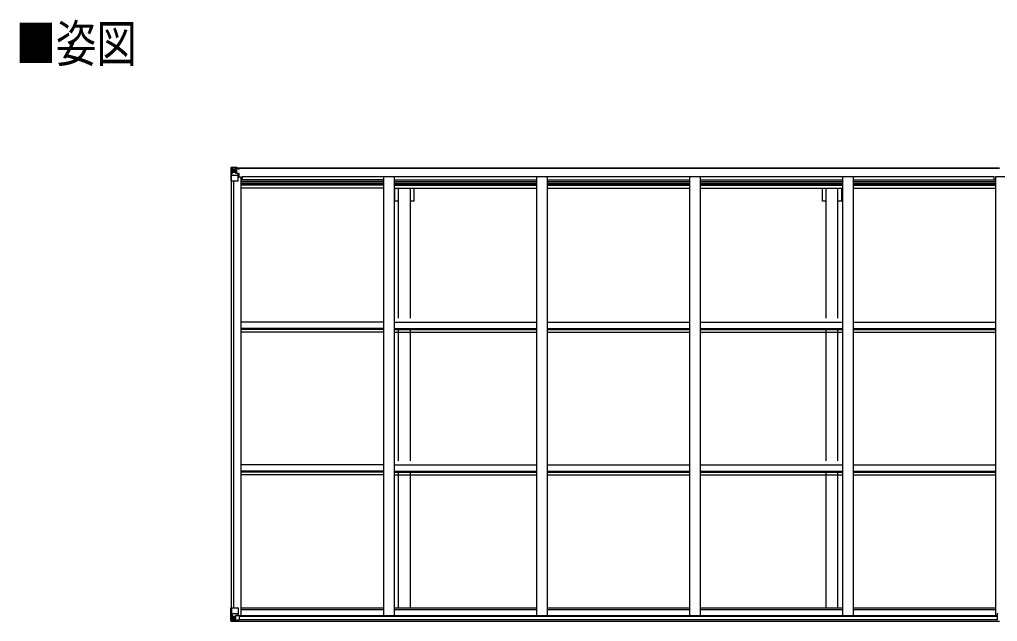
# Model space of a CAD drawing. Units: millimetres, scale not verified. Extents: x -14718 to 14718, y -10395 to 10395.
# Drawn here: x -6235 to -1661, y -76 to 2737 of the extents above; entities that cross this region are included whole.
import ezdxf
from ezdxf.enums import TextEntityAlignment as Align

# ---------------------------------------------------------------- set-up
doc = ezdxf.new("R2010")
doc.units = ezdxf.units.MM
doc.header["$LTSCALE"] = 40
for name, color, linetype in [('0-2_USER1', 3, 'Continuous'), ('0-4_YKK_13', 4, 'Continuous'), ('0-5_YKK_A1', 4, 'Continuous')]:
    doc.layers.add(name, color=color, linetype=linetype)
doc.styles.add('ＭＳ ゴシック', font='')
doc.styles.get('ＭＳ ゴシック').set_extended_font_data('MS Gothic')

msp = doc.modelspace()

# ---------------------------------------------------------------- linework, layer by layer
at = {"layer": '0-4_YKK_13'}
for p, q in [((-5246.23, 2044.38), (-5246.23, 2044.34)), ((-5245.29, 2045.38), (-5245.29, 2045.38)), ((-5245.29, 2045.34), (-5245.29, 2045.38)), ((-5236.32, 2045.77), (-5244.25, 2045.29)), ((-5243.39, 2044.32), (-5243.39, 2044.26)), ((-5243.39, 1983.67), (-5243.39, 2044.26)), ((-5242.84, 2010.55), (-5238.7, 2022.64)), ((-5239.42, 2040.88), (-5242.15, 2044.55)), ((-5238.56, 2037.37), (-5236.23, 2037.43)), ((-5238.56, 2023.9), (-5238.56, 2037.37)), ((-5236.23, 2023.87), (-5238.56, 2023.9)), ((-5224.23, 2046.56), (-5236.23, 2045.77)), ((-5236.23, 2037.43), (-5224.23, 2037.43)), ((-5236.23, 2023.87), (-5224.23, 2023.87)), ((-5236.23, 2023.87), (-5236.23, 2023.87)), ((-5230.75, 2030.23), (-5230.75, 2029.27)), ((-5225.23, 2037.43), (-5224.23, 2037.43)), ((-5217.73, 2047.07), (-5224.23, 2046.67)), ((-5224.23, 2020.57), (-5224.23, 2046.67)), ((-5224.23, 2045.79), (-5217.73, 2046.18)), ((-5222.73, 2040.96), (-5224.23, 2040.96)), ((-5222.73, 2037.43), (-5224.23, 2037.43)), ((-5222.73, 2023.87), (-5224.23, 2023.87)), ((-5223.4, 2020.31), (-5213.06, 2018.66)), ((-5223.4, 2019.68), (-5223.4, 2020.31)), ((-5213.06, 2018.03), (-5223.4, 2019.68)), ((-5217.73, 2045.26), (-5222.73, 2045.17)), ((-5222.23, 2040.6), (-5222.73, 2040.6)), ((-5218.73, 2035.67), (-5222.73, 2035.67)), ((-5218.73, 2027.47), (-5222.73, 2027.47)), ((-5222.62, 2039.3), (-5218.73, 2039.3)), ((-5222.24, 2039.51), (-5222.24, 2039.68)), ((-5222.24, 2039.68), (-5222.23, 2039.68)), ((-5222.23, 2041.63), (-5222.23, 2039.68)), ((-5214.23, 2041.63), (-5222.23, 2041.63)), ((-5214.23, 2041.6), (-5222.23, 2041.6)), ((-5212.23, 2039.76), (-5222.23, 2039.68)), ((-5218.73, 2019.57), (-5218.73, 2039.54)), ((-5217.73, 2046.18), (-5217.73, 2047.07)), ((-5217.73, 2045.67), (-5217.73, 2046.18)), ((-5217.73, 2045.67), (-5217.73, 2045.26)), ((-5217.73, 2045.26), (-5217.73, 2044.44)), ((-5213.06, 2018.66), (-5213.06, 2018.03)), ((-5212.78, 2018.58), (-5208.73, 2018.55)), ((-5212.73, 2044.87), (-5212.73, 2044.44)), ((-5212.43, 2044.87), (-5212.73, 2044.87)), ((-5212.43, 2044.87), (-5210.74, 2044.44)), ((-5212.23, 2041.37), (-5207.23, 2041.37)), ((-5212.23, 2039.76), (-5212.23, 2041.37)), ((-5212.23, 1984.67), (-5212.23, 2017.77)), ((-5207.73, 2018.54), (-5208.73, 2018.55)), ((-5208.73, 2016.81), (-5207.73, 2016.82)), ((-5207.73, 2002.32), (-5207.73, 2018.54)), ((-5207.23, 2042.3), (-5207.23, 2041.37)), ((-5207.23, 2041.37), (-5206.23, 2041.37)), ((-5206.23, 2041.37), (-5206.23, 2042.3)), ((-5206.23, 2041.37), (-5206.23, 2039.8)), ((-5206.23, 2039.69), (-5206.23, 2039.8)), ((-5243.39, 1983.67), (-5213.23, 1983.67)), ((-5242.84, 2010.55), (-5236.23, 2010.34)), ((-5236.23, 2010.34), (-5212.23, 2010.34)), ((-5207.73, 2006.67), (-5212.23, 2006.67)), ((-5246.23, -12.31), (-5213.23, -12.31)), ((-5246.23, -73.02), (-5246.23, -12.31)), ((-5243.39, -12.31), (-5243.39, -72.89)), ((-5242.84, -39.19), (-5236.23, -38.97)), ((-5242.84, -39.19), (-5238.7, -51.27)), ((-5236.23, -38.97), (-5212.23, -38.97)), ((-5212.23, -13.31), (-5212.23, -46.4)), ((-1660.73, -70.24), (-1660.73, -37.92)), ((-5245.29, -73.97), (-5245.29, -74.02)), ((-5236.32, -74.4), (-5244.24, -73.93)), ((-5243.38, -72.96), (-5243.39, -72.89)), ((-5239.42, -69.52), (-5242.15, -73.18)), ((-5236.23, -52.51), (-5238.56, -52.54)), ((-5238.56, -52.54), (-5238.56, -66.01)), ((-5238.56, -66.01), (-5236.23, -66.07)), ((-5236.23, -52.51), (-5236.23, -52.51)), ((-5224.23, -52.51), (-5236.23, -52.51)), ((-5236.23, -66.06), (-5224.23, -66.06)), ((-5224.23, -75.19), (-5236.23, -74.41)), ((-5231.71, -58.87), (-5231.71, -57.91)), ((-5224.23, -48.52), (-5217.73, -48.52)), ((-5224.23, -48.52), (-5224.23, -75.31)), ((-5213.06, -46.66), (-5223.4, -48.32)), ((-5223.4, -48.32), (-5223.4, -48.52)), ((-5220.71, -48.52), (-5213.06, -47.3)), ((-5217.73, -48.52), (-5208.73, -48.55)), ((-5217.73, -75.7), (-5217.73, -69.76)), ((-5208.73, -70.33), (-5217.73, -70.39)), ((-5213.06, -47.3), (-5213.06, -46.66)), ((-5207.73, -49.46), (-5207.73, -69.62)), ((-1660.73, -70.24), (-1660.73, -70.27))]:
    msp.add_line(p, q, dxfattribs=at)
for points in [[(-5246.23, 2044.34), (-5246.23, 1983.67), (-5243.39, 1983.67)], [(-5245.29, 2045.38), (-5236.23, 2045.94), (-5224.23, 2046.67)], [(-5232.67, 2031.19), (-5233.63, 2031.19), (-5233.63, 2032.15), (-5232.67, 2032.15)], [(-5231.71, 2033.11), (-5231.71, 2034.07), (-5230.75, 2034.07), (-5230.75, 2033.11)], [(-5230.75, 2029.27), (-5231.71, 2029.27), (-5231.71, 2030.23)], [(-5229.79, 2032.15), (-5228.83, 2032.15), (-5228.83, 2031.19), (-5229.79, 2031.19)], [(-5217.73, 2045.67), (-5222.73, 2045.67), (-5222.73, 2020.21)], [(-5207.23, 2039.64), (-5222.23, 2039.51), (-5222.24, 2039.51)], [(-5222.23, 2040.6), (-5214.23, 2040.6), (-5214.23, 2042.3)], [(-5212.23, 2039.76), (-5212.23, 2039.75), (-5206.23, 2039.8)], [(-5208.73, 2018.55), (-5208.73, 2016.81), (-5212.23, 2016.8)], [(-5245.29, -74.02), (-5236.23, -74.57), (-5217.73, -75.7)], [(-5232.67, -60.79), (-5233.63, -60.79), (-5233.63, -59.83), (-5232.67, -59.83)], [(-5231.71, -57.91), (-5230.75, -57.91), (-5230.75, -58.87)], [(-5230.75, -61.75), (-5230.75, -62.71), (-5231.71, -62.71), (-5231.71, -61.75)], [(-5229.79, -59.83), (-5228.83, -59.83), (-5228.83, -60.79), (-5229.79, -60.79)], [(-5207.73, -69.62), (-5207.74, -69.72), (-5217.73, -69.76)]]:
    msp.add_lwpolyline(points, dxfattribs=at)
for centre in [(-5231.23, 2031.67), (-5231.23, -60.31)]:
    msp.add_circle(centre, 5.3, dxfattribs=at)
for centre, radius, start, end in [((-5245.23, 2044.38), 0.999, 93.4424, 179.95083), ((-5245.23, 2044.38), 1, 93.50017, 180.00079), ((-5245.23, 2044.34), 0.999, 93.4424, 179.95083), ((-5244.08, 2057.99), 12.7, 269.24466, 275.10311), ((-5242.1, 2044.38), 1.28, 131.17831, 182.45895), ((-5232.67, 2033.11), 0.96, 270, 0), ((-5232.67, 2030.23), 0.96, 0, 90), ((-5229.79, 2033.11), 0.96, 180, 270), ((-5229.79, 2030.23), 0.96, 90, 180), ((-5223.29, 2021.25), 0.937, 182.32209, 263.26766), ((-5223.29, 2020.61), 0.937, 182.32209, 263.26766), ((-5222.23, 2042.13), 0.5, 179.99802, 269.99691), ((-5222.23, 2042.1), 0.5, 180.00109, 270.00109), ((-5222.23, 2039.17), 0.5, 90.52895, 180.04464), ((-5222.22, 2039), 0.513, 91.88028, 181.04707), ((-5213.17, 2017.73), 0.937, 2.32209, 83.26766), ((-5213.17, 2017.1), 0.937, 2.32209, 83.26766), ((-5207.09, 2047.33), 7.69, 268.96999, 276.43426), ((-5213.23, 1984.67), 1, 270, 0), ((-5213.23, -13.31), 1, 0, 90), ((-1659.73, -37.92), 1, 90, 180), ((-5245.23, -72.98), 0.999, 180.04917, 266.5576), ((-5245.23, -73.02), 0.999, 180.04917, 266.5576), ((-5245.23, -73.02), 1, 179.99921, 266.49983), ((-5244.08, -86.63), 12.7, 84.89689, 90.75534), ((-5242.1, -73.01), 1.28, 177.54105, 228.82169), ((-5232.67, -58.87), 0.96, 270, 0), ((-5232.67, -61.75), 0.96, 0, 90), ((-5229.79, -58.87), 0.96, 180, 270), ((-5229.79, -61.75), 0.96, 90, 180), ((-5223.29, -49.25), 0.937, 96.73234, 129.06602), ((-5213.17, -45.73), 0.937, 276.73234, 357.67791), ((-5213.17, -46.37), 0.937, 276.73234, 357.67791)]:
    msp.add_arc(centre, radius, start, end, dxfattribs=at)
for centre, major_axis, ratio, start_param, end_param in [((-5044.29, 2057.69), (201, 12.36), 0.060933, 3.1373463, 3.1378449), ((-5243.29, 2045.46), (2, 0.12), 0.060933, 3.1378449, 4.2119296), ((-5243.1, 2042.36), (-0.02, 3), 0.466854, 5.5234897, 6.1575023), ((-5241.43, 2037.29), (0.03, 5), 0.573921, 4.7320603, 5.5159136), ((-5239.97, 2023.92), (0, 3), 0.468246, 4.2703918, 4.7058971), ((-5317.98, 2037.43), (81.75, 0), 0.061163, 0, 0.0007725), ((-5242.12, 2012.9), (0.85, 2.32), 0.403757, 2.3087461, 3.2744049), ((-5242.12, -41.54), (0.85, -2.32), 0.403757, 3.0087805, 3.9744392), ((-5243.29, -74.1), (2, -0.12), 0.060933, 2.0712557, 3.1453404), ((-5044.29, -86.33), (201, -12.36), 0.060933, 3.1453404, 3.145839), ((-5243.1, -71), (-0.02, -3), 0.466854, 0.125683, 0.7596956), ((-5241.43, -65.93), (0.03, -5), 0.573921, 0.7672717, 1.551125), ((-5239.97, -52.56), (0, -3), 0.468246, 1.5772882, 2.0127935), ((-5317.98, -66.06), (81.75, 0), 0.061163, 6.2824128, 6.2831853), ((-5208.73, -49.46), (1, -0.021), 0.906239, 0.0187047, 1.589501), ((-5208.73, -69.62), (1, 0.012), 0.707053, 4.7036637, 6.124411)]:
    msp.add_ellipse(centre, major_axis=major_axis, ratio=ratio, start_param=start_param, end_param=end_param, dxfattribs=at)
at = {"layer": '0-5_YKK_A1'}
for p, q in [((-5222.73, 2044.44), (-1651.48, 2044.44)), ((-5222.73, 2042.3), (-1651.48, 2042.3)), ((-5244.23, 1983.67), (-5244.23, -12.31)), ((-5234.53, 1983.67), (-5234.53, -12.31)), ((-5212.23, 2002.32), (-5199.23, 2002.32)), ((-5199.23, 2002.32), (-5199.23, -48.33)), ((-4533.23, 1988.64), (-5199.23, 1988.64)), ((-4533.23, 1980.25), (-5199.23, 1980.25)), ((-4533.23, 1972.05), (-5199.23, 1972.05)), ((-4533.23, 1968.12), (-5199.23, 1968.12)), ((-5191.73, 1988.64), (-5191.73, 2004.16)), ((-5191.73, 2004.16), (-1676.73, 2004.16)), ((-4533.23, 2004.14), (-4533.23, -48.33)), ((-4483.23, 2004.14), (-4483.23, -48.33)), ((-4483.23, 1988.64), (-3817.23, 1988.64)), ((-4483.23, 1980.25), (-3817.23, 1980.25)), ((-4483.23, 1972.05), (-3817.23, 1972.05)), ((-4483.23, 1968.12), (-3817.23, 1968.12)), ((-3817.23, 2004.14), (-3817.23, -48.33)), ((-3767.23, 2004.14), (-3767.23, -48.33)), ((-3767.23, 1988.64), (-3101.23, 1988.64)), ((-3767.23, 1980.25), (-3101.23, 1980.25)), ((-3767.23, 1972.05), (-3101.23, 1972.05)), ((-3767.23, 1968.12), (-3101.23, 1968.12)), ((-3101.23, 2004.16), (-3101.23, -48.33)), ((-3051.23, 2004.16), (-3051.23, -48.33)), ((-3051.23, 1988.64), (-2385.23, 1988.64)), ((-3051.23, 1980.25), (-2385.23, 1980.25)), ((-3051.23, 1972.05), (-2385.23, 1972.05)), ((-3051.23, 1968.12), (-2385.23, 1968.12)), ((-2385.23, 2004.16), (-2385.23, -48.33)), ((-2335.23, 2004.16), (-2335.23, -48.33)), ((-2335.23, 1988.64), (-1669.23, 1988.64)), ((-2335.23, 1980.25), (-1669.23, 1980.25)), ((-2335.23, 1972.05), (-1669.23, 1972.05)), ((-2335.23, 1968.12), (-1669.23, 1968.12)), ((-1676.73, 1988.64), (-1676.73, 2004.16)), ((-1669.23, 2002.32), (-1669.23, -48.33)), ((-1619.23, 2002.32), (-1669.23, 2002.32)), ((-4533.23, 1963.04), (-5199.23, 1963.04)), ((-4533.23, 1950.03), (-5199.23, 1950.03)), ((-4483.23, 1963.04), (-3817.23, 1963.04)), ((-4483.23, 1950.03), (-3817.23, 1950.03)), ((-4479.23, 1888.44), (-4479.23, 1944.71)), ((-4461.53, 1342.15), (-4461.53, 1944.71)), ((-4406.53, 1342.15), (-4406.53, 1944.71)), ((-4388.83, 1888.44), (-4388.83, 1944.71)), ((-3767.23, 1963.04), (-3101.23, 1963.04)), ((-3767.23, 1950.03), (-3101.23, 1950.03)), ((-3051.23, 1963.04), (-2385.23, 1963.04)), ((-3051.23, 1950.03), (-2385.23, 1950.03)), ((-2479.23, 1888.44), (-2479.23, 1944.71)), ((-2461.53, 1342.15), (-2461.53, 1944.71)), ((-2406.53, 1342.15), (-2406.53, 1944.71)), ((-2388.83, 1888.44), (-2388.83, 1944.71)), ((-2335.23, 1963.04), (-1669.23, 1963.04)), ((-2335.23, 1950.03), (-1669.23, 1950.03)), ((-4461.53, 1888.44), (-4479.23, 1888.44)), ((-4388.83, 1888.44), (-4406.53, 1888.44)), ((-2461.53, 1888.44), (-2479.23, 1888.44)), ((-2388.83, 1888.44), (-2406.53, 1888.44)), ((-4533.23, 1323.38), (-5199.2, 1323.38)), ((-4533.23, 1293.64), (-5199.2, 1293.64)), ((-4533.23, 1289.09), (-5199.2, 1289.09)), ((-4483.2, 1323.38), (-3817.23, 1323.38)), ((-4483.2, 1293.64), (-3817.23, 1293.64)), ((-4483.2, 1289.09), (-3817.23, 1289.09)), ((-4461.53, 674.69), (-4461.53, 1290.52)), ((-4406.53, 674.69), (-4406.53, 1290.52)), ((-3767.2, 1323.38), (-3101.23, 1323.38)), ((-3767.2, 1293.64), (-3101.23, 1293.64)), ((-3767.2, 1289.09), (-3101.23, 1289.09)), ((-3051.23, 1323.38), (-2385.23, 1323.38)), ((-3051.23, 1293.64), (-2385.23, 1293.64)), ((-3051.23, 1289.09), (-2385.23, 1289.09)), ((-2461.53, 674.69), (-2461.53, 1290.52)), ((-2406.53, 674.69), (-2406.53, 1290.52)), ((-2335.23, 1323.38), (-1669.23, 1323.38)), ((-2335.23, 1293.64), (-1669.23, 1293.64)), ((-2335.23, 1289.09), (-1669.23, 1289.09)), ((-4533.23, 1276.08), (-5199.2, 1276.08)), ((-4483.2, 1276.08), (-3817.23, 1276.08)), ((-3767.2, 1276.08), (-3101.23, 1276.08)), ((-3051.23, 1276.08), (-2385.23, 1276.08)), ((-2335.23, 1276.08), (-1669.23, 1276.08)), ((-4533.23, 656.39), (-5199.2, 656.39)), ((-4483.2, 656.39), (-3817.23, 656.39)), ((-3767.2, 656.39), (-3101.23, 656.39)), ((-3051.23, 656.39), (-2385.23, 656.39)), ((-2335.23, 656.39), (-1669.23, 656.39)), ((-4533.23, 626.65), (-5199.2, 626.65)), ((-4533.23, 622.1), (-5199.2, 622.1)), ((-4533.23, 609.09), (-5199.2, 609.09)), ((-4483.2, 626.65), (-3817.23, 626.65)), ((-4483.2, 622.1), (-3817.23, 622.1)), ((-4483.2, 609.09), (-3817.23, 609.09)), ((-4461.53, -12.16), (-4461.53, 627.5)), ((-4406.53, -12.16), (-4406.53, 627.5)), ((-3767.2, 626.65), (-3101.23, 626.65)), ((-3767.2, 622.1), (-3101.23, 622.1)), ((-3767.2, 609.09), (-3101.23, 609.09)), ((-3051.23, 626.65), (-2385.23, 626.65)), ((-3051.23, 622.1), (-2385.23, 622.1)), ((-3051.23, 609.09), (-2385.23, 609.09)), ((-2461.53, -12.16), (-2461.53, 627.5)), ((-2406.53, -12.16), (-2406.53, 627.5)), ((-2335.23, 626.65), (-1669.23, 626.65)), ((-2335.23, 622.1), (-1669.23, 622.1)), ((-2335.23, 609.09), (-1669.23, 609.09)), ((-5199.23, -12.16), (-4533.23, -12.16)), ((-5199.23, -20.5), (-4533.23, -20.5)), ((-4483.23, -12.16), (-3817.23, -12.16)), ((-4483.23, -20.5), (-3817.23, -20.5)), ((-3767.23, -12.16), (-3101.23, -12.16)), ((-3767.23, -20.5), (-3101.23, -20.5)), ((-3051.23, -12.16), (-2385.23, -12.16)), ((-3051.23, -20.5), (-2385.23, -20.5)), ((-2335.23, -12.16), (-1669.23, -12.16)), ((-2335.23, -20.5), (-1669.23, -20.5)), ((-5219.49, -48.33), (-1660.73, -48.33)), ((-5217.73, -74.1), (-1650.73, -74.1)), ((-5207.73, -50.59), (-1660.73, -50.59)), ((-5207.73, -66.2), (-1660.73, -66.2))]:
    msp.add_line(p, q, dxfattribs=at)

# ---------------------------------------------------------------- texts
at = {"layer": '0-2_USER1', "style": 'ＭＳ ゴシック', "width": 0.8}
msp.add_text('■姿図', height=173.2, dxfattribs=at).set_placement((-6253.71, 2486.97), align=Align.BOTTOM_LEFT)

doc.saveas('drawing.dxf')
